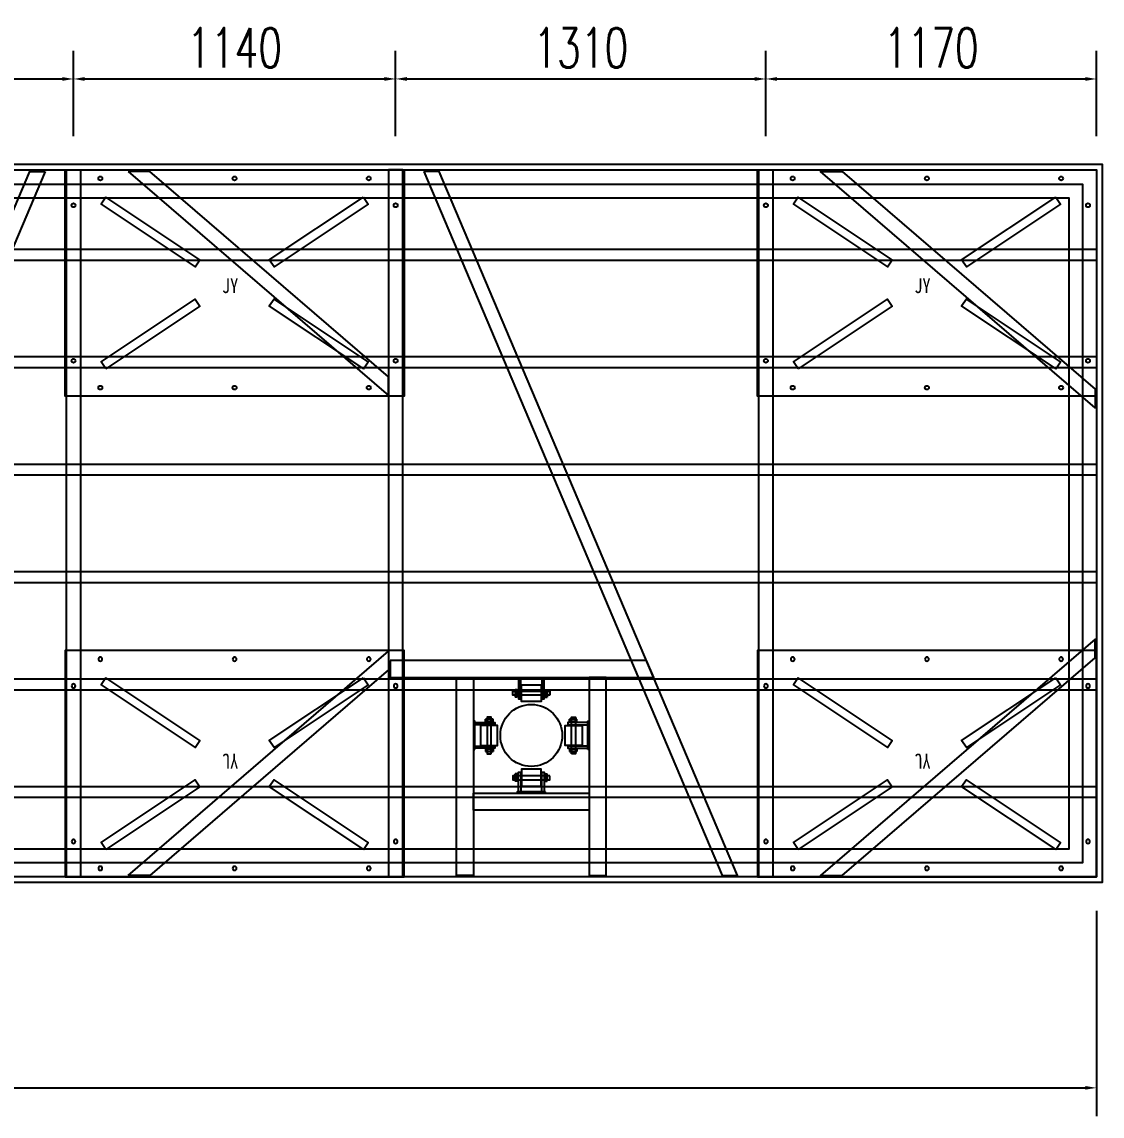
# Model space of a CAD drawing. Header units: millimetres. Extents: x 20612 to 122804, y 29227 to 156976.
# Drawn here: x 95595 to 99418, y 49736 to 53606 of the extents above; entities that cross this region are included whole.
import ezdxf

# ---------------------------------------------------------------- set-up
doc = ezdxf.new("R2010")
doc.units = ezdxf.units.MM
doc.header["$LTSCALE"] = 1000
for name, color, linetype in [('PUB_TEXT', 7, 'Continuous'), ('W-FLOAT_BOWL浮筒', 253, 'Continuous'), ('W-MOUNTING固定方式', 5, 'Continuous'), ('W-STEEL_FRAME钢架', 3, 'Continuous'), ('W-STEEL_KEEL钢龙骨', 5, 'Continuous')]:
    doc.layers.add(name, color=color, linetype=linetype)
doc.styles.add('STANDARD_T3', font='simplex.shx', dxfattribs={"width": 0.7, "bigfont": 'hztxt.shx'})
doc.styles.add('黑体', font='simhei_0.ttf', dxfattribs={"width": 0.8})
doc.dimstyles.new('W&&40', dxfattribs={"dimtxt": 140, "dimasz": 40, "dimexe": 100, "dimexo": 120, "dimgap": 40, "dimtad": 1, "dimdec": 0, "dimzin": 0, "dimdsep": 46, "dimtxsty": 'STANDARD_T3', "dimcen": 0.09, "dimclrd": 1, "dimclre": 1, "dimclrt": 7, "dimazin": 2, "dimtfac": 1, "dimtdec": 0, "dimtix": 1, "dimtmove": 2, "dimatfit": 3, "dimfxl": 0, "dimtolj": 1, "dimtzin": 0, "dimarcsym": 0})

# ---------------------------------------------------------------- blocks, each defined once
blk = doc.blocks.new('$matou$00000186')
for points in [[(-600, 400), (600, 400), (600, -400), (-600, -400)], [(-455.8, 303.8), (-472.4, 278.9), (-139.6, 57), (-122.9, 82)], [(455.8, 303.8), (472.4, 278.9), (139.6, 57), (122.9, 82)], [(-455.8, -303.8), (-472.4, -278.9), (-139.6, -57), (-122.9, -82)], [(455.8, -303.8), (472.4, -278.9), (139.6, -57), (122.9, -82)]]:
    blk.add_lwpolyline(points, close=True)
for centre in [(-475, 370), (0, 370), (475, 370), (-570, 275), (570, 275), (-570, -275), (570, -275), (-475, -370), (0, -370), (475, -370)]:
    blk.add_circle(centre, 7)
at = {"layer": 'PUB_TEXT', "style": '黑体', "width": 0.8}
blk.add_text('JY', height=52.57, dxfattribs=at).set_placement((-44.4, -35.3))
blk = doc.blocks.new('*U216')
at = {"layer": 'W-FLOAT_BOWL浮筒'}
blk.add_blockref('$matou$00000186', (0, 850), dxfattribs=at)
at = {"layer": 'W-FLOAT_BOWL浮筒', "yscale": -1}
blk.add_blockref('$matou$00000186', (0, -850), dxfattribs=at)
blk = doc.blocks.new('*U217')
at = {"layer": 'W-STEEL_FRAME钢架', "color": 0, "linetype": 'ByBlock', "lineweight": -2, "transparency": 16777216}
for p in [(7350, 0), (9800, 0)]:
    blk.add_blockref('*U216', p, dxfattribs=at)
blk = doc.blocks.new('*U214')
at = {"layer": 'W-STEEL_KEEL钢龙骨'}
blk.add_lwpolyline([(-5500, 20), (5500, 20), (5500, -20), (-5500, -20)], close=True, dxfattribs=at)
blk = doc.blocks.new('*U215')
at = {"color": 0, "linetype": 'ByBlock', "lineweight": -2, "transparency": 16777216}
for p in [(0, 1900), (0, 1520), (0, 1140), (0, 760), (0, 380), (0, 0)]:
    blk.add_blockref('*U214', p, dxfattribs=at)
blk = doc.blocks.new('*D223')
at = {"color": 1, "lineweight": -2, "transparency": 16777216}
for p, q in [((88397.6, 50462.7), (88397.6, 49736.4)), ((99397.6, 50462.7), (99397.6, 49736.4)), ((88437.6, 49836.4), (99357.6, 49836.4))]:
    blk.add_line(p, q, dxfattribs=at)
at = {"color": 1, "transparency": 16777216}
for points in [[(88437.6, 49843.1), (88437.6, 49829.8), (88397.6, 49836.4)], [(99357.6, 49843.1), (99357.6, 49829.8), (99397.6, 49836.4)]]:
    blk.add_solid(points, dxfattribs=at)
at = {"layer": 'Defpoints', "color": 0, "transparency": 16777216}
for p in [(88397.6, 50582.7), (99397.6, 50582.7), (99397.6, 49836.4)]:
    blk.add_point(p, dxfattribs=at)
at = {"color": 7, "transparency": 16777216, "insert": (93897.6, 49946.4), "char_height": 140, "attachment_point": 5, "style": 'STANDARD_T3'}
blk.add_mtext('\\A1;11000', dxfattribs=at)
blk = doc.blocks.new('*D235')
at = {"color": 1, "lineweight": -2, "transparency": 16777216}
for p, q in [((94467.6, 53202.7), (94467.6, 53504.6)), ((95777.6, 53202.7), (95777.6, 53504.6)), ((94507.6, 53404.6), (95737.6, 53404.6))]:
    blk.add_line(p, q, dxfattribs=at)
at = {"color": 1, "transparency": 16777216}
for points in [[(94507.6, 53411.3), (94507.6, 53397.9), (94467.6, 53404.6)], [(95737.6, 53411.3), (95737.6, 53397.9), (95777.6, 53404.6)]]:
    blk.add_solid(points, dxfattribs=at)
at = {"layer": 'Defpoints', "color": 0, "transparency": 16777216}
for p in [(95777.6, 53404.6), (94467.6, 53082.7), (95777.6, 53082.7)]:
    blk.add_point(p, dxfattribs=at)
at = {"color": 7, "transparency": 16777216, "insert": (95122.6, 53514.6), "char_height": 140, "attachment_point": 5, "style": 'STANDARD_T3'}
blk.add_mtext('\\A1;1310', dxfattribs=at)
blk = doc.blocks.new('*D236')
at = {"color": 1, "lineweight": -2, "transparency": 16777216}
for p, q in [((95777.6, 53202.7), (95777.6, 53504.6)), ((96917.6, 53202.7), (96917.6, 53504.6)), ((95817.6, 53404.6), (96877.6, 53404.6))]:
    blk.add_line(p, q, dxfattribs=at)
at = {"color": 1, "transparency": 16777216}
for points in [[(95817.6, 53411.3), (95817.6, 53397.9), (95777.6, 53404.6)], [(96877.6, 53411.3), (96877.6, 53397.9), (96917.6, 53404.6)]]:
    blk.add_solid(points, dxfattribs=at)
at = {"layer": 'Defpoints', "color": 0, "transparency": 16777216}
for p in [(96917.6, 53404.6), (95777.6, 53082.7), (96917.6, 53082.7)]:
    blk.add_point(p, dxfattribs=at)
at = {"color": 7, "transparency": 16777216, "insert": (96347.6, 53514.6), "char_height": 140, "attachment_point": 5, "style": 'STANDARD_T3'}
blk.add_mtext('\\A1;1140', dxfattribs=at)
blk = doc.blocks.new('*D237')
at = {"color": 1, "lineweight": -2, "transparency": 16777216}
for p, q in [((96917.6, 53202.7), (96917.6, 53504.6)), ((98227.6, 53202.7), (98227.6, 53504.6)), ((96957.6, 53404.6), (98187.6, 53404.6))]:
    blk.add_line(p, q, dxfattribs=at)
at = {"color": 1, "transparency": 16777216}
for points in [[(96957.6, 53411.3), (96957.6, 53397.9), (96917.6, 53404.6)], [(98187.6, 53411.3), (98187.6, 53397.9), (98227.6, 53404.6)]]:
    blk.add_solid(points, dxfattribs=at)
at = {"layer": 'Defpoints', "color": 0, "transparency": 16777216}
for p in [(98227.6, 53404.6), (96917.6, 53082.7), (98227.6, 53082.7)]:
    blk.add_point(p, dxfattribs=at)
at = {"color": 7, "transparency": 16777216, "insert": (97572.6, 53514.6), "char_height": 140, "attachment_point": 5, "style": 'STANDARD_T3'}
blk.add_mtext('\\A1;1310', dxfattribs=at)
blk = doc.blocks.new('*D230')
at = {"color": 1, "lineweight": -2, "transparency": 16777216}
for p, q in [((98227.6, 53202.7), (98227.6, 53504.6)), ((99397.6, 53202.7), (99397.6, 53504.6)), ((98267.6, 53404.6), (99357.6, 53404.6))]:
    blk.add_line(p, q, dxfattribs=at)
at = {"color": 1, "transparency": 16777216}
for points in [[(98267.6, 53411.3), (98267.6, 53397.9), (98227.6, 53404.6)], [(99357.6, 53411.3), (99357.6, 53397.9), (99397.6, 53404.6)]]:
    blk.add_solid(points, dxfattribs=at)
at = {"layer": 'Defpoints', "color": 0, "transparency": 16777216}
for p in [(99397.6, 53404.6), (98227.6, 53082.7), (99397.6, 53082.7)]:
    blk.add_point(p, dxfattribs=at)
at = {"color": 7, "transparency": 16777216, "insert": (98812.6, 53514.6), "char_height": 140, "attachment_point": 5, "style": 'STANDARD_T3'}
blk.add_mtext('\\A1;1170', dxfattribs=at)

msp = doc.modelspace()

# ---------------------------------------------------------------- linework, layer by layer
for p, q in [((97347.987, 51244.443), (97339.987, 51244.443)), ((97339.987, 51244.443), (97339.987, 51218.142)), ((97347.987, 51244.443), (97347.987, 51218.142)), ((97446.017, 51244.443), (97454.017, 51244.443)), ((97446.017, 51244.443), (97446.017, 51218.142)), ((97454.017, 51244.443), (97454.017, 51218.142)), ((97347.987, 51238.588), (97339.987, 51238.588)), ((97347.987, 51224.588), (97339.987, 51224.588)), ((97347.987, 51218.142), (97339.987, 51218.142)), ((97446.017, 51238.588), (97454.017, 51238.588)), ((97446.017, 51224.588), (97454.017, 51224.588)), ((97446.017, 51218.142), (97454.017, 51218.142)), ((97235.886, 51132.342), (97235.886, 51140.342)), ((97235.886, 51140.342), (97262.187, 51140.342)), ((97235.886, 51132.342), (97262.187, 51132.342)), ((97241.741, 51132.342), (97241.741, 51140.342)), ((97255.741, 51132.342), (97255.741, 51140.342)), ((97262.187, 51132.342), (97262.187, 51140.342)), ((97532.993, 51132.342), (97532.993, 51140.342)), ((97559.295, 51140.342), (97532.993, 51140.342)), ((97559.295, 51132.342), (97532.993, 51132.342)), ((97539.44, 51132.342), (97539.44, 51140.342)), ((97553.44, 51132.342), (97553.44, 51140.342)), ((97559.295, 51132.342), (97559.295, 51140.342)), ((97235.886, 51034.311), (97235.886, 51026.311)), ((97235.886, 51034.311), (97262.187, 51034.311)), ((97235.886, 51026.311), (97262.187, 51026.311)), ((97241.741, 51034.311), (97241.741, 51026.311)), ((97255.741, 51034.311), (97255.741, 51026.311)), ((97262.187, 51034.311), (97262.187, 51026.311)), ((97532.993, 51034.311), (97532.993, 51026.311)), ((97559.295, 51034.311), (97532.993, 51034.311)), ((97559.295, 51026.311), (97532.993, 51026.311)), ((97539.44, 51034.311), (97539.44, 51026.311)), ((97553.44, 51034.311), (97553.44, 51026.311)), ((97559.295, 51034.311), (97559.295, 51026.311)), ((97347.987, 50947.336), (97339.987, 50947.336)), ((97339.987, 50921.034), (97339.987, 50947.336)), ((97347.987, 50940.889), (97339.987, 50940.889)), ((97347.987, 50921.034), (97347.987, 50947.336)), ((97446.017, 50947.336), (97454.017, 50947.336)), ((97446.017, 50921.034), (97446.017, 50947.336)), ((97446.017, 50940.889), (97454.017, 50940.889)), ((97454.017, 50921.034), (97454.017, 50947.336)), ((97347.987, 50926.889), (97339.987, 50926.889)), ((97347.987, 50921.034), (97339.987, 50921.034)), ((97446.017, 50926.889), (97454.017, 50926.889)), ((97446.017, 50921.034), (97454.017, 50921.034))]:
    msp.add_line(p, q)
at = {"color": 1}
for points in [[(95677.625, 53077.739), (94621.865, 50587.739), (94567.556, 50587.739), (95623.316, 53077.739)], [(95752.59, 53082.739), (95802.59, 53082.739), (95802.59, 50582.739), (95752.59, 50582.739)], [(95970.618, 53077.739), (96892.59, 52284.793), (96892.59, 52350.741), (96047.298, 53077.739)], [(96942.59, 53082.739), (96892.59, 53082.739), (96892.59, 50582.739), (96942.59, 50582.739)], [(97017.556, 53077.739), (98073.316, 50587.739), (98127.625, 50587.739), (97071.865, 53077.739)], [(98202.59, 53082.739), (98252.59, 53082.739), (98252.59, 50582.739), (98202.59, 50582.739)], [(98497.298, 53077.739), (99392.59, 52307.739), (99392.59, 52241.79), (98420.618, 53077.739)], [(98497.298, 50587.739), (99392.59, 51357.739), (99392.59, 51423.687), (98420.618, 50587.739)], [(95970.618, 50587.739), (96892.59, 51380.685), (96892.59, 51314.736), (96047.298, 50587.739)]]:
    msp.add_lwpolyline(points, close=True, dxfattribs=at)
for points in [[(97447.59, 51282.265), (97347.59, 51282.265), (97347.59, 51287.265), (97447.59, 51287.265)], [(97352.09, 51282.239), (97352.09, 51212.239), (97360.09, 51212.239), (97360.09, 51282.239)], [(97435.09, 51282.239), (97435.09, 51212.239), (97443.09, 51212.239), (97443.09, 51282.239)], [(97432.59, 51262.239), (97432.59, 51202.239), (97362.59, 51202.239), (97362.59, 51262.239)], [(97462.59, 51225.239), (97332.59, 51225.239), (97332.59, 51239.239), (97462.59, 51239.239)], [(97198.064, 51032.739), (97198.064, 51132.739), (97193.064, 51132.739), (97193.064, 51032.739)], [(97198.09, 51128.239), (97268.09, 51128.239), (97268.09, 51120.239), (97198.09, 51120.239)], [(97255.09, 51017.739), (97255.09, 51147.739), (97241.09, 51147.739), (97241.09, 51017.739)], [(97597.09, 51128.239), (97527.09, 51128.239), (97527.09, 51120.239), (97597.09, 51120.239)], [(97540.09, 51017.739), (97540.09, 51147.739), (97554.09, 51147.739), (97554.09, 51017.739)], [(97597.117, 51032.739), (97597.117, 51132.739), (97602.117, 51132.739), (97602.117, 51032.739)], [(97218.09, 51047.739), (97278.09, 51047.739), (97278.09, 51117.739), (97218.09, 51117.739)], [(97577.09, 51047.739), (97517.09, 51047.739), (97517.09, 51117.739), (97577.09, 51117.739)], [(97198.09, 51045.239), (97268.09, 51045.239), (97268.09, 51037.239), (97198.09, 51037.239)], [(97597.09, 51045.239), (97527.09, 51045.239), (97527.09, 51037.239), (97597.09, 51037.239)], [(97462.59, 50940.239), (97332.59, 50940.239), (97332.59, 50926.239), (97462.59, 50926.239)], [(97352.09, 50883.239), (97352.09, 50953.239), (97360.09, 50953.239), (97360.09, 50883.239)], [(97432.59, 50903.239), (97432.59, 50963.239), (97362.59, 50963.239), (97362.59, 50903.239)], [(97435.09, 50883.239), (97435.09, 50953.239), (97443.09, 50953.239), (97443.09, 50883.239)], [(97447.59, 50883.212), (97347.59, 50883.212), (97347.59, 50878.212), (97447.59, 50878.212)]]:
    msp.add_lwpolyline(points, close=True)
msp.add_circle((97397.59, 51082.739), 109.5)
for centre, radius, start, end in [((97362.946, 51244.521), 22.959, 180.195866, 195.092259), ((97325.029, 51244.521), 22.959, 344.907741, 359.804134), ((97468.976, 51244.521), 22.959, 180.195866, 195.092259), ((97431.059, 51244.521), 22.959, 344.907741, 359.804134), ((97371.126, 51231.566), 31.139, 167.050737, 192.949263), ((97362.946, 51218.61), 22.959, 164.907741, 181.168785), ((97316.848, 51231.566), 31.139, 347.050737, 12.949263), ((97325.029, 51218.61), 22.959, 358.831215, 15.092259), ((97477.156, 51231.566), 31.139, 167.050737, 192.949263), ((97468.976, 51218.61), 22.959, 164.907741, 181.168785), ((97422.878, 51231.566), 31.139, 347.050737, 12.949263), ((97431.059, 51218.61), 22.959, 358.831215, 15.092259), ((97235.808, 51117.383), 22.959, 74.907741, 89.804134), ((97235.808, 51155.3), 22.959, 270.195866, 285.092259), ((97248.763, 51109.203), 31.139, 77.050737, 102.949263), ((97248.763, 51163.481), 31.139, 257.050737, 282.949263), ((97261.719, 51117.383), 22.959, 88.831215, 105.092259), ((97261.719, 51155.3), 22.959, 254.907741, 271.168785), ((97533.462, 51117.383), 22.959, 74.907741, 91.168785), ((97533.462, 51155.3), 22.959, 268.831215, 285.092259), ((97546.417, 51109.203), 31.139, 77.050737, 102.949263), ((97546.417, 51163.481), 31.139, 257.050737, 282.949263), ((97559.373, 51117.383), 22.959, 90.195866, 105.092259), ((97559.373, 51155.3), 22.959, 254.907741, 269.804134), ((97235.808, 51011.353), 22.959, 74.907741, 89.804134), ((97235.808, 51049.27), 22.959, 270.195866, 285.092259), ((97248.763, 51003.173), 31.139, 77.050737, 102.949263), ((97248.763, 51057.45), 31.139, 257.050737, 282.949263), ((97261.719, 51011.353), 22.959, 88.831215, 105.092259), ((97261.719, 51049.27), 22.959, 254.907741, 271.168785), ((97533.462, 51011.353), 22.959, 74.907741, 91.168785), ((97533.462, 51049.27), 22.959, 268.831215, 285.092259), ((97546.417, 51003.173), 31.139, 77.050737, 102.949263), ((97546.417, 51057.45), 31.139, 257.050737, 282.949263), ((97559.373, 51011.353), 22.959, 90.195866, 105.092259), ((97559.373, 51049.27), 22.959, 254.907741, 269.804134), ((97362.946, 50946.867), 22.959, 178.831215, 195.092259), ((97371.126, 50933.911), 31.139, 167.050737, 192.949263), ((97325.029, 50946.867), 22.959, 344.907741, 1.168785), ((97316.848, 50933.911), 31.139, 347.050737, 12.949263), ((97468.976, 50946.867), 22.959, 178.831215, 195.092259), ((97477.156, 50933.911), 31.139, 167.050737, 192.949263), ((97431.059, 50946.867), 22.959, 344.907741, 1.168785), ((97422.878, 50933.911), 31.139, 347.050737, 12.949263), ((97362.946, 50920.956), 22.959, 164.907741, 179.804134), ((97325.029, 50920.956), 22.959, 0.195866, 15.092259), ((97468.976, 50920.956), 22.959, 164.907741, 179.804134), ((97431.059, 50920.956), 22.959, 0.195866, 15.092259)]:
    msp.add_arc(centre, radius, start, end)
at = {"layer": 'W-MOUNTING固定方式'}
msp.add_circle((97397.59, 51082.739), 109.5, dxfattribs=at)
at = {"layer": 'W-STEEL_FRAME钢架', "color": 6}
for points in [[(88377.59, 53102.739), (99417.59, 53102.739), (99417.59, 50562.739), (88377.59, 50562.739)], [(88495.59, 52984.739), (99299.59, 52984.739), (99299.59, 50680.739), (88495.59, 50680.739)]]:
    msp.add_lwpolyline(points, close=True, dxfattribs=at)
at = {"layer": 'W-STEEL_FRAME钢架'}
for points in [[(88397.59, 53082.739), (99397.59, 53082.739), (99397.59, 50582.739), (88397.59, 50582.739)], [(88447.59, 53032.739), (99347.59, 53032.739), (99347.59, 50632.739), (88447.59, 50632.739)]]:
    msp.add_lwpolyline(points, close=True, dxfattribs=at)
at = {"layer": 'W-STEEL_FRAME钢架', "color": 30}
for points in [[(96897.59, 51347.265), (96897.59, 51287.265), (97831.026, 51287.265), (97805.586, 51347.265)], [(97133.064, 51287.265), (97193.064, 51287.265), (97193.064, 50587.739), (97133.064, 50587.739)], [(97662.117, 51287.265), (97602.117, 51287.265), (97602.117, 50587.739), (97662.117, 50587.739)], [(97193.064, 50818.212), (97193.064, 50878.212), (97602.117, 50878.212), (97602.117, 50818.212)]]:
    msp.add_lwpolyline(points, close=True, dxfattribs=at)

# ---------------------------------------------------------------- block references
msp.add_blockref('*U215', (93897.59, 50882.739))
at = {"layer": 'W-STEEL_FRAME钢架'}
msp.add_blockref('*U217', (88997.59, 51832.739), dxfattribs=at)

# ---------------------------------------------------------------- dimensions: what is measured, and where the dimension line sits
for base, p1, p2, picture, middle in [((95777.59, 53404.587), (94467.59, 53082.739), (95777.59, 53082.739), '*D235', (95122.59, 53514.587)), ((96917.59, 53404.587), (95777.59, 53082.739), (96917.59, 53082.739), '*D236', (96347.59, 53514.587)), ((98227.59, 53404.587), (96917.59, 53082.739), (98227.59, 53082.739), '*D237', (97572.59, 53514.587)), ((99397.59, 53404.587), (98227.59, 53082.739), (99397.59, 53082.739), '*D230', (98812.59, 53514.587)), ((99397.59, 49836.418), (88397.59, 50582.739), (99397.59, 50582.739), '*D223', (93897.59, 49946.418))]:
    dim = msp.add_linear_dim(base=base, p1=p1, p2=p2, dimstyle='W&&40')
    dim.commit()
    dim.dimension.update_dxf_attribs({"geometry": picture, "text_midpoint": middle})

doc.saveas('drawing.dxf')
